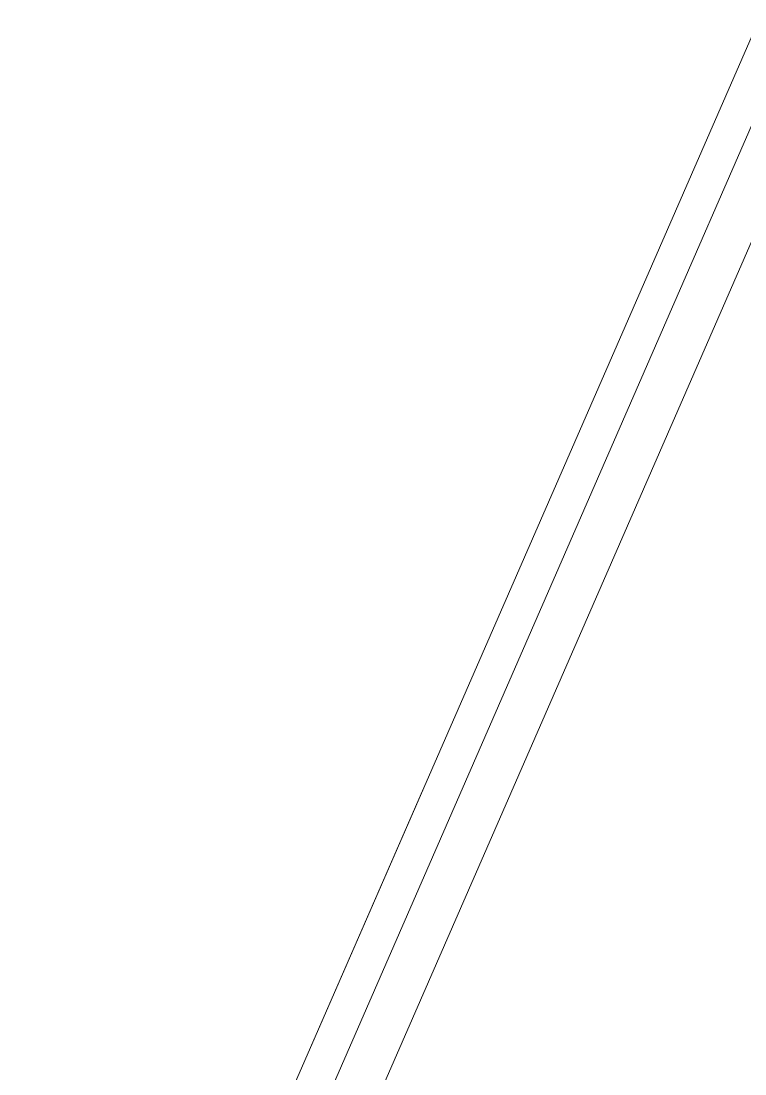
# Model space of a CAD drawing. Header units: millimetres. Extents: x -37281 to 954596, y -59787 to 956680.
# Drawn here: x 6019.5 to 6196.3, y -13131.1 to -12873.8 of the extents above; entities that cross this region are included whole.
import ezdxf
from ezdxf.enums import TextEntityAlignment as Align

# ---------------------------------------------------------------- set-up
doc = ezdxf.new("R2010")
doc.units = ezdxf.units.MM
doc.header["$MEASUREMENT"] = 0
doc.linetypes.add('Double Dashed', pattern=[1093.611073, 529.166651, -211.666656, 141.111112, -211.666656])
for name, color, linetype in [('New_A-15-MG_Structural_Grid_Phase_2', 7, 'Continuous'), ('New_A-20-M_Floor_Slab', 7, 'Continuous'), ('New_A-25-M_Wall_Ext', 7, 'Continuous'), ('New_A-35-M_FFE-Zone', 7, 'Continuous'), ('New_ArchiCAD Windows', 7, 'Continuous')]:
    doc.layers.add(name, color=color, linetype=linetype)
doc.layers.add('New_A-15-MG_Structural_Grid_Phase_2_Pen_No__222', color=7, linetype='Continuous', lineweight=13, true_color=0x65af33)
doc.layers.add('New_A-35-M_FFE-Zone_Pen_No__74', color=7, linetype='Continuous', lineweight=20, true_color=0x606060)
for name, color, linetype, lineweight in [('New_A-20-M_Floor_Slab_Pen_No__89', 8, 'Continuous', 20), ('New_A-25-M_Wall_Ext_Pen_No__87', 8, 'Continuous', 20), ('New_ArchiCAD Windows_Pen_No__3', 7, 'Continuous', 18), ('New_ArchiCAD Zone Stamps_Pen_No__9', 7, 'Continuous', 13)]:
    doc.layers.add(name, color=color, linetype=linetype, lineweight=lineweight)
doc.styles.add('GENERATED_STYLE_2', font='')
doc.styles.add('GENERATED_STYLE_3', font='')
doc.styles.add('GENERATED_STYLE_4', font='')
doc.styles.get('GENERATED_STYLE_2').set_extended_font_data('Arial', bold=True)
doc.styles.get('GENERATED_STYLE_3').set_extended_font_data('Arial')
doc.styles.get('GENERATED_STYLE_4').set_extended_font_data('Swis721 BT')

# ---------------------------------------------------------------- blocks, each defined once
blk = doc.blocks.new('Wall_4_3', base_point=(9982.59, -4632.6))
at = {"layer": 'New_A-25-M_Wall_Ext_Pen_No__87', "linetype": 'Continuous', "flags": 128}
blk.add_lwpolyline([(7915.52, -8960.24), (4720.52, -16287.38)], dxfattribs=at)
blk = doc.blocks.new('Single Office_INB 2109_12_3', base_point=(3821.58, -12313.92))
at = {"layer": 'New_A-35-M_FFE-Zone_Pen_No__74', "linetype": 'Continuous'}
blk.add_line((5685.92, -14051.7), (6587.02, -11985.19), dxfattribs=at)
at = {"layer": 'New_ArchiCAD Zone Stamps_Pen_No__9'}
for tag, height, style, p in [('ROOM_NAME', 250, 'GENERATED_STYLE_2', (3482.69, -10969.69)), ('zoneNameLine2', 250, 'GENERATED_STYLE_2', (3294.26, -11401.82)), ('ROOM_NUMBER', 200, 'GENERATED_STYLE_3', (3105.83, -11822.52)), ('measuredAreaCode', 200, 'GENERATED_STYLE_3', (2948.8, -12182.63)), ('DUMMY_649', 200, 'GENERATED_STYLE_3', (3256.2, -12316.68)), ('DUMMY_650', 200, 'GENERATED_STYLE_3', (3605.72, -12469.08)), ('DUMMY_651', 133.33, 'GENERATED_STYLE_3', (3885.01, -12575.63))]:
    blk.add_attdef(tag, text='', height=height, rotation=336.4404, dxfattribs=dict(at, style=style)).set_placement(p, align=Align.TOP_LEFT)
blk = doc.blocks.new('Slab_4_3', base_point=(-34879.65, -33019.01))
at = {"layer": 'New_A-20-M_Floor_Slab_Pen_No__89', "linetype": 'Continuous', "flags": 128}
blk.add_lwpolyline([(19341.14, -30335.29), (10989.45, -26693.54), (10933.09, -26822.78), (1863.41, -22867.95), (9871.66, -4502.51), (4224.74, -2040.17), (4132.95, -2000.14), (2145.42, -6558.18), (-3141.98, -4252.62), (-10743.58, -11326.43), (-11126.43, -10915.01), (-34879.65, -33019.01)], dxfattribs=at)
blk = doc.blocks.new('Slab_8_3', base_point=(10933.09, -26822.78))
at = {"layer": 'New_A-20-M_Floor_Slab_Pen_No__89', "linetype": 'Continuous', "flags": 128}
blk.add_lwpolyline([(10933.09, -26822.78), (1863.41, -22867.95), (9871.66, -4502.51), (18941.33, -8457.33)], close=True, dxfattribs=at)
blk = doc.blocks.new('Triple Window 19[15]_3')
at = {"layer": 'New_ArchiCAD Windows_Pen_No__3', "linetype": 'Continuous'}
blk.add_line((6958.76, -11154.4), (6019.46, -13308.51), dxfattribs=at)
blk = doc.blocks.new('Wall_139_3', base_point=(10165.92, -4712.54))
at = {"layer": 'New_ArchiCAD Windows', "color": 251, "linetype": 'Continuous', "lineweight": 20, "true_color": 0x606060}
blk.add_blockref('Triple Window 19[15]_3', (0, 0), dxfattribs=at)
blk = doc.blocks.new('Standard grid marker[55]_3', base_point=(12179.47, 840.07))
at = {"layer": 'New_A-15-MG_Structural_Grid_Phase_2_Pen_No__222', "linetype": 'Double Dashed'}
blk.add_line((11800.31, -29.45), (-2469.84, -32755.44), dxfattribs=at)
at = {"layer": 'New_A-15-MG_Structural_Grid_Phase_2_Pen_No__222', "style": 'GENERATED_STYLE_4'}
for tag, p in [('AC_MarkerText_1_0', (11806.43, 1584.91)), ('AC_MarkerText_1_1', (-3621.73, -33796.76))]:
    blk.add_attdef(tag, text='', height=350, rotation=336.4404, dxfattribs=at).set_placement(p, align=Align.MIDDLE_CENTER)

msp = doc.modelspace()

# ---------------------------------------------------------------- block references
at = {"layer": 'New_A-15-MG_Structural_Grid_Phase_2', "color": 8, "linetype": 'Continuous', "lineweight": 15}
msp.add_blockref('Standard grid marker[55]_3', (12179.47, 840.07), dxfattribs=at)
at = {"layer": 'New_A-20-M_Floor_Slab', "color": 8, "linetype": 'Continuous', "lineweight": 20}
for name, p in [('Slab_4_3', (-34879.65, -33019.01)), ('Slab_8_3', (10933.09, -26822.78))]:
    msp.add_blockref(name, p, dxfattribs=at)
at = {"layer": 'New_A-25-M_Wall_Ext', "color": 250, "lineweight": 50, "true_color": 0x2a2a2a}
for name, p in [('Wall_4_3', (9982.59, -4632.6)), ('Wall_139_3', (10165.92, -4712.54))]:
    msp.add_blockref(name, p, dxfattribs=at)
at = {"layer": 'New_A-35-M_FFE-Zone', "linetype": 'Continuous'}
msp.add_blockref('Single Office_INB 2109_12_3', (3821.58, -12313.92), dxfattribs=at)

doc.saveas('drawing.dxf')
